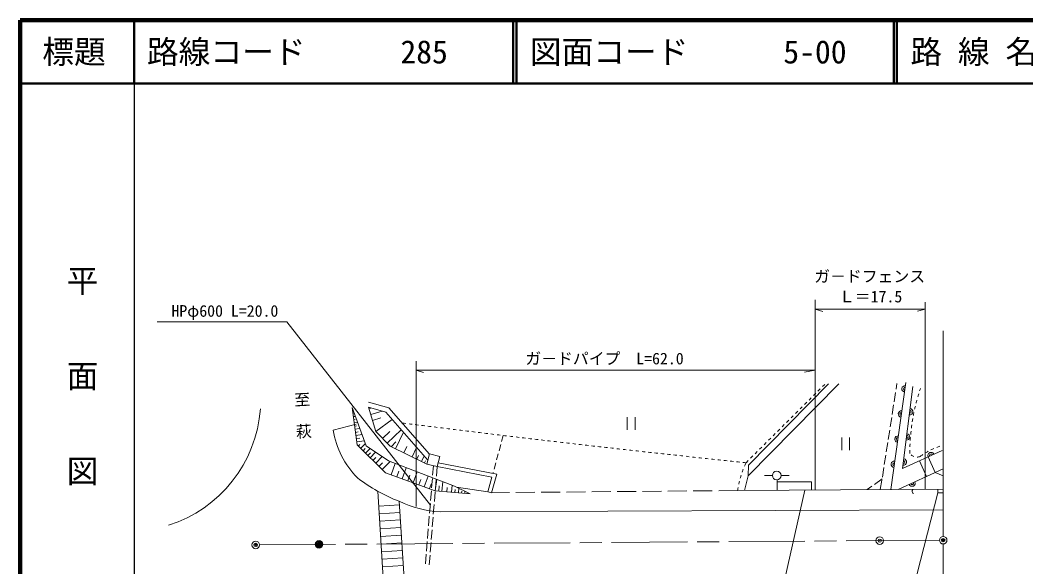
# Model space of a CAD drawing. Units: millimetres, scale not verified. Extents: x 40000 to 680000, y 20000 to 380000.
# Drawn here: x 40000 to 198590, y 293830 to 380000 of the extents above; entities that cross this region are included whole.
import ezdxf
from ezdxf.enums import TextEntityAlignment as Align

# ---------------------------------------------------------------- set-up
doc = ezdxf.new("R2010")
doc.units = ezdxf.units.MM
doc.header["$LTSCALE"] = 1000
doc.header["$PDMODE"] = 32
doc.header["$PDSIZE"] = 500
doc.linetypes.add('CHAIN', pattern=[18.5, 12, -1.5, 3.5, -1.5])
for name, color, linetype, lineweight in [('M-BGD', 7, 'Continuous', 13), ('M-BMK', 2, 'CHAIN', 13), ('M-TTL', 2, 'Continuous', 140), ('M-TTL-BAND', 7, 'Continuous', 25), ('M-TTL-LINE', 7, 'Continuous', 50), ('M-TTL-TXT', 7, 'Continuous', 13), ('M-WORK', 1, 'Continuous', 13)]:
    doc.layers.add(name, color=color, linetype=linetype, lineweight=lineweight)
doc.layers.add('M-OTRS', color=6, linetype='Continuous')
doc.styles.add('@ＭＳ ゴシック', font='')
doc.styles.add('ＭＳ ゴシック', font='')
doc.styles.get('@ＭＳ ゴシック').set_extended_font_data('@MS Gothic')
doc.styles.get('ＭＳ ゴシック').set_extended_font_data('MS Gothic')

msp = doc.modelspace()

# ---------------------------------------------------------------- linework, layer by layer
at = {"layer": 'M-BGD'}
for centre, radius in [((175549, 297968), 600), ((185549, 298037), 600), ((77149, 297293), 600), ((87149, 297362), 600), ((87149, 297362), 480), ((87149, 297362), 360), ((87149, 297362), 240), ((87149, 297362), 120), ((87149, 297362), 20)]:
    msp.add_circle(centre, radius, dxfattribs=at)
for p in [(175549, 297968), (87149, 297362)]:
    msp.add_point(p, dxfattribs=at)
at = {"layer": 'M-BMK'}
for p, q in [((77744, 297297), (175549, 297968)), ((175549, 297968), (184949, 298033))]:
    msp.add_line(p, q, dxfattribs=at)
at = {"layer": 'M-OTRS'}
for p in [(185549, 298037), (77149, 297293)]:
    msp.add_point(p, dxfattribs=at)
at = {"layer": 'M-TTL'}
for p, q in [((40000, 380000), (40000, 20000)), ((680000, 380000), (40000, 380000))]:
    msp.add_line(p, q, dxfattribs=at)
at = {"layer": 'M-TTL-BAND'}
msp.add_line((58000, 370000), (58000, 20000), dxfattribs=at)
at = {"layer": 'M-TTL-LINE'}
for p, q in [((58000, 380000), (58000, 370000)), ((117750, 380000), (117750, 370000)), ((118250, 380000), (118250, 370000)), ((177750, 380000), (177750, 370000)), ((178250, 380000), (178250, 370000)), ((40000, 370000), (680000, 370000))]:
    msp.add_line(p, q, dxfattribs=at)
at = {"layer": 'M-WORK'}
for p, q in [((165376, 305944), (165376, 335932)), ((182715, 335572), (182715, 306061)), ((165376, 334432), (182715, 334432)), ((165376, 334432), (166554, 334088)), ((182715, 334432), (181501, 334148)), ((61600, 332465), (82039, 332465)), ((104721, 303532), (82039, 332465)), ((185549, 298637), (185549, 331050)), ((102440, 303354), (102440, 326273)), ((102440, 324833), (165376, 324833)), ((102440, 324833), (103618, 324488)), ((165376, 324833), (163669, 324530)), ((154798, 308188), (169085, 322673)), ((154846, 309859), (167484, 322673)), ((166518, 322242), (166873, 322595)), ((177288, 306025), (179673, 322880)), ((178121, 321819), (178261, 322715)), ((180776, 322264), (179154, 309352)), ((164392, 320126), (164746, 320479)), ((165101, 320832), (165455, 321184)), ((165809, 321537), (166164, 321890)), ((177812, 319843), (178044, 321325)), ((98129, 318908), (94944, 319811)), ((97683, 318203), (94956, 318976)), ((95034, 318719), (95233, 318780)), ((104543, 311576), (98129, 318908)), ((162974, 318716), (163328, 319068)), ((163683, 319421), (164037, 319774)), ((177504, 317867), (177735, 319349)), ((92406, 318502), (92504, 318515)), ((92472, 318006), (92577, 318020)), ((92538, 317511), (92860, 317554)), ((95307, 317821), (97103, 318367)), ((95580, 316923), (96853, 317309)), ((104302, 310636), (97683, 318203)), ((135739, 317432), (135739, 315429)), ((136975, 317432), (136975, 315429)), ((161556, 317305), (161911, 317658)), ((162265, 318011), (162619, 318363)), ((177195, 315891), (177427, 317373)), ((92999, 316328), (89370, 315367)), ((92604, 317015), (92821, 317044)), ((92670, 316520), (93216, 316592)), ((92736, 316024), (93065, 316068)), ((92802, 315528), (93572, 315631)), ((96106, 315190), (98688, 317054)), ((160138, 315895), (160493, 316247)), ((160847, 316600), (161202, 316953)), ((92868, 315033), (93309, 315091)), ((92933, 314537), (93928, 314669)), ((93000, 314040), (93553, 314113)), ((97154, 314086), (98282, 315157)), ((97865, 313336), (100092, 315449)), ((99195, 312426), (100454, 315035)), ((116175, 314554), (115915, 313588)), ((158012, 313779), (158366, 314131)), ((158721, 314484), (159075, 314837)), ((159429, 315189), (159784, 315542)), ((169555, 314219), (169555, 312217)), ((170791, 314219), (170791, 312217)), ((176887, 313915), (177118, 315397)), ((93066, 313542), (94286, 313704)), ((93307, 312879), (93554, 313133)), ((93693, 312503), (94445, 313276)), ((94080, 312128), (94405, 312462)), ((94466, 311752), (95184, 312491)), ((98566, 312778), (99234, 313557)), ((100500, 311797), (100995, 312824)), ((101804, 311168), (102527, 312666)), ((115785, 313105), (115524, 312140)), ((156594, 312368), (156948, 312721)), ((157303, 313073), (157657, 313426)), ((176578, 311939), (176810, 313421)), ((94835, 311393), (95226, 311796)), ((95204, 311034), (96051, 311906)), ((95640, 310611), (96102, 311086)), ((96076, 310187), (97075, 311216)), ((102553, 310806), (102837, 311396)), ((103302, 310445), (103717, 311305)), ((115394, 311657), (115133, 310692)), ((155176, 310957), (155530, 311310)), ((155885, 311663), (156239, 312015)), ((176270, 309963), (176501, 311445)), ((179154, 309352), (185383, 312174)), ((184301, 308704), (183163, 311169)), ((96590, 309687), (97135, 310248)), ((97104, 309188), (98324, 310442)), ((98517, 308350), (99161, 310121)), ((100259, 307716), (100892, 309458)), ((103752, 310228), (103914, 310562)), ((105165, 309776), (105045, 308281)), ((105755, 309625), (105635, 308130)), ((114402, 307981), (105755, 309625)), ((115152, 308450), (105904, 310208)), ((115003, 310209), (114743, 309244)), ((154467, 310252), (154822, 310605)), ((154846, 309859), (154798, 308188)), ((175961, 307987), (176193, 309469)), ((185549, 309268), (178473, 306033)), ((182940, 308075), (181798, 310550)), ((99388, 308033), (99707, 308911)), ((101130, 307400), (101444, 308263)), ((102001, 307083), (102623, 308795)), ((103712, 306461), (104324, 308144)), ((105005, 307783), (104885, 306288)), ((113774, 305679), (114402, 307981)), ((114352, 305521), (115152, 308450)), ((114613, 308761), (114559, 308562)), ((154798, 308188), (154227, 305869)), ((157365, 308208), (158613, 308208)), ((159982, 308208), (161276, 308208)), ((175916, 307697), (174700, 306819)), ((184301, 308704), (185549, 308161)), ((102857, 306772), (103165, 307621)), ((104554, 306156), (104857, 306990)), ((105428, 305838), (105718, 307603)), ((105595, 307632), (105475, 306137)), ((106002, 305786), (106077, 306615)), ((106500, 305741), (106637, 307258)), ((107259, 305673), (107317, 306324)), ((108017, 305604), (108115, 306692)), ((109104, 305506), (109168, 306220)), ((185549, 306080), (153148, 305862)), ((159383, 307552), (159383, 305904)), ((159383, 307228), (164810, 307228)), ((164799, 305940), (164810, 307228)), ((174294, 306527), (173564, 305999)), ((175635, 306013), (175882, 307493)), ((97517, 287998), (96399, 305745)), ((104845, 305789), (104725, 304294)), ((105435, 305638), (105315, 304143)), ((108561, 305555), (108603, 306022)), ((109602, 305461), (109627, 305737)), ((110100, 305417), (110130, 305752)), ((110598, 305372), (110605, 305448)), ((117149, 305545), (114352, 305521)), ((121149, 305580), (118149, 305554)), ((125149, 305616), (122149, 305589)), ((129149, 305651), (126149, 305624)), ((133149, 305686), (130149, 305660)), ((137148, 305721), (134148, 305695)), ((141148, 305756), (138148, 305730)), ((145148, 305792), (142148, 305765)), ((149148, 305827), (146148, 305800)), ((153148, 305862), (150148, 305836)), ((163741, 305933), (160009, 289546)), ((180892, 290545), (184726, 305501)), ((96546, 303412), (99811, 303618)), ((99776, 304161), (100684, 289752)), ((104685, 303796), (104565, 302300)), ((105275, 303645), (105155, 302149)), ((96622, 302215), (99886, 302420)), ((104525, 301802), (104406, 300307)), ((105115, 301651), (104995, 300156)), ((106234, 302506), (185549, 302826)), ((96697, 301017), (99961, 301222)), ((96772, 299819), (100037, 300025)), ((104366, 299808), (104246, 298313)), ((96848, 298622), (100112, 298827)), ((104955, 299657), (104835, 298162)), ((96923, 297424), (100188, 297630)), ((104206, 297815), (104086, 296320)), ((104796, 297664), (104676, 296169)), ((185549, 266939), (185549, 297437)), ((96999, 296226), (100263, 296432)), ((97074, 295029), (100338, 295234)), ((104046, 295821), (103926, 294326)), ((104636, 295670), (104516, 294175)), ((97149, 293831), (100414, 294037))]:
    msp.add_line(p, q, dxfattribs=at)
for points in [[(108509, 306542), (98091, 310531), (94586, 312894), (92349, 318933), (93131, 313050), (97637, 308669), (105428, 305838), (107934, 305612)], [(104149, 310037), (98336, 312841), (96106, 315190), (94956, 318976)], [(107934, 305612), (110982, 305337), (108509, 306542)], [(114352, 305521), (113774, 305679), (108793, 306403)], [(184726, 306075), (184726, 305501), (185549, 305501)]]:
    msp.add_lwpolyline(points, dxfattribs=at)
msp.add_lwpolyline([(106166, 311231), (104560, 311643), (104149, 310037), (105755, 309625)], close=True, dxfattribs=at)
msp.add_circle((159297, 308231), 685, dxfattribs=at)
for centre, radius, start, end in [((179531, 321878), 500, 81.94764, 261.94764), ((179531, 321878), 250, 81.94764, 261.94764), ((212333, 311697), 32050, 161.31959, 162.07655), ((212333, 311697), 32050, 162.9704, 163.86425), ((180276, 318288), 500, 262.83955, 82.83955), ((212333, 311697), 32050, 166.54579, 167.43964), ((212333, 311697), 32050, 164.7581, 165.65194), ((57091, 320273), 20862, 287.635, 355.75667), ((178971, 317918), 500, 81.94764, 261.94764), ((178971, 317918), 250, 81.94764, 261.94764), ((180276, 318288), 250, 262.83955, 82.83955), ((212333, 311697), 32050, 170.12118, 171.01503), ((212333, 311697), 32050, 168.33349, 169.22733), ((399778, 2672899), 2375348, 262.75769, 262.76975), ((399778, 2672899), 2375348, 262.78181, 262.79388), ((399778, 2672899), 2375348, 262.80594, 262.818), ((399778, 2672899), 2375348, 262.83006, 262.84212), ((399778, 2672899), 2375348, 262.85418, 262.86624), ((399778, 2672899), 2375348, 262.8783, 262.89036), ((399778, 2672899), 2375348, 262.90242, 262.91448), ((399778, 2672899), 2375348, 262.92654, 262.9386), ((212333, 311697), 32050, 171.90888, 172.80272), ((102983, 317575), 13791, 189.21009, 224.82426), ((399778, 2672899), 2375348, 262.95066, 262.96272), ((399778, 2672899), 2375348, 262.97478, 262.98684), ((399778, 2672899), 2375348, 262.9989, 263.01096), ((399778, 2672899), 2375348, 263.02302, 263.03509), ((399778, 2672899), 2375348, 263.04715, 263.05921), ((399778, 2672899), 2375348, 263.07127, 263.08333), ((399778, 2672899), 2375348, 263.09539, 263.10745), ((399778, 2672899), 2375348, 263.11951, 263.13157), ((399778, 2672899), 2375348, 263.14363, 263.15569), ((399778, 2672899), 2375348, 263.16775, 263.17981), ((399778, 2672899), 2375348, 263.19187, 263.20393), ((399778, 2672899), 2375348, 263.21599, 263.22805), ((399778, 2672899), 2375348, 263.24011, 263.25217), ((178410, 313957), 500, 81.94764, 261.94764), ((178410, 313957), 250, 81.94764, 261.94764), ((179778, 314319), 500, 262.83955, 82.83955), ((179778, 314319), 250, 262.83955, 82.83955), ((212333, 311697), 32050, 175.48427, 176.37812), ((212333, 311697), 32050, 173.69657, 174.59042), ((399778, 2672899), 2375348, 263.26423, 263.2763), ((399778, 2672899), 2375348, 263.28836, 263.30042), ((399778, 2672899), 2375348, 263.31248, 263.32454), ((399778, 2672899), 2375348, 263.3366, 263.34866), ((399778, 2672899), 2375348, 263.36072, 263.37278), ((399778, 2672899), 2375348, 263.38484, 263.3969), ((399778, 2672899), 2375348, 263.40896, 263.42102), ((399778, 2672899), 2375348, 263.43308, 263.44514), ((399778, 2672899), 2375348, 263.4572, 263.46926), ((399778, 2672899), 2375348, 263.48132, 263.49338), ((399778, 2672899), 2375348, 263.50544, 263.51751), ((399778, 2672899), 2375348, 263.52957, 263.54163), ((399778, 2672899), 2375348, 263.55369, 263.56575), ((399778, 2672899), 2375348, 263.57781, 263.58987), ((212333, 311697), 32050, 177.27196, 178.16581), ((188145, 302962), 10353, 113.14312, 115.91014), ((188145, 302962), 10353, 107.60907, 110.3761), ((399778, 2672899), 2375348, 263.60193, 263.61399), ((399778, 2672899), 2375348, 263.62605, 263.63811), ((399778, 2672899), 2375348, 263.65017, 263.66223), ((399778, 2672899), 2375348, 263.67429, 263.68635), ((399778, 2672899), 2375348, 263.69841, 263.71047), ((399778, 2672899), 2375348, 263.72253, 263.73459), ((399778, 2672899), 2375348, 263.74665, 263.75872), ((399778, 2672899), 2375348, 263.77078, 263.78284), ((399778, 2672899), 2375348, 263.7949, 263.80696), ((399778, 2672899), 2375348, 263.81902, 263.83108), ((399778, 2672899), 2375348, 263.84314, 263.8552), ((399778, 2672899), 2375348, 263.86726, 263.87932), ((399778, 2672899), 2375348, 263.89138, 263.90344), ((399778, 2672899), 2375348, 263.9155, 263.92756), ((179279, 310351), 500, 262.83955, 82.83955), ((212333, 311697), 32050, 179.05966, 179.95351), ((181402, 312482), 1352, 228.84736, 250.03649), ((181402, 312482), 1352, 271.22563, 292.41477), ((188145, 302962), 10353, 124.2112, 126.97822), ((188145, 302962), 10353, 118.67716, 121.44418), ((183634, 311382), 500, 24.37647, 204.37647), ((183634, 311382), 250, 24.37647, 204.37647), ((399778, 2672899), 2375348, 263.93962, 263.95168), ((399778, 2672899), 2375348, 263.96374, 263.9758), ((399778, 2672899), 2375348, 263.98787, 263.99993), ((399778, 2672899), 2375348, 264.01199, 264.02405), ((399778, 2672899), 2375348, 264.03611, 264.04817), ((399778, 2672899), 2375348, 264.06023, 264.07229), ((167779, 303858), 14768, 154.74211, 156.68203), ((177850, 309997), 500, 81.94764, 261.94764), ((177850, 309997), 250, 81.94764, 261.94764), ((179279, 310351), 250, 262.83955, 82.83955), ((109212, 328662), 26256, 232.4257, 248.93776), ((167779, 303858), 14768, 162.50179, 164.44172), ((167779, 303858), 14768, 158.62195, 160.56187), ((167779, 303858), 14768, 170.26148, 172.2014), ((167779, 303858), 14768, 166.38164, 168.32156), ((180646, 307027), 500, 204.57398, 24.57398), ((180646, 307027), 250, 204.57398, 24.57398), ((181116, 305758), 450, 139.8871, 237.18072), ((107066, 319185), 16700, 244.11779, 267.1422)]:
    msp.add_arc(centre, radius, start, end, dxfattribs=at)

# ---------------------------------------------------------------- texts
at = {"layer": 'M-TTL-BAND', "style": '@ＭＳ ゴシック'}
msp.add_text('平\u3000\u3000面\u3000\u3000図', height=3666, rotation=270, dxfattribs=at).set_placement((49777, 306475), align=Align.MIDDLE_RIGHT)
at = {"layer": 'M-TTL-TXT', "style": 'ＭＳ ゴシック'}
msp.add_text('標題', height=3666, dxfattribs=at).set_placement((48500, 375000), align=Align.MIDDLE_CENTER)
for s, p in [('路線コード      285', (60000, 375000)), ('図面コード      5-00', (120380, 375000)), ('路 線 名      一般県道野波瀬港線', (180380, 375000))]:
    msp.add_text(s, height=3666, dxfattribs=at).set_placement(p, align=Align.MIDDLE_LEFT)
at = {"layer": 'M-WORK', "style": 'ＭＳ ゴシック'}
for s, p in [('ガ－ドフェンス', (173953, 339620)), ('Ｌ＝17.5', (174108, 336431)), ('HPφ600 L=20.0', (72289, 334169)), ('ガ－ドパイプ  L=62.0', (132147, 326664))]:
    msp.add_text(s, height=1833, dxfattribs=at).set_placement(p, align=Align.MIDDLE_CENTER)
at = {"layer": 'M-WORK', "style": '@ＭＳ ゴシック'}
msp.add_text('至\u3000萩', height=1833, rotation=272.936, dxfattribs=at).set_placement((84573, 317726), align=Align.MIDDLE_CENTER)

doc.saveas('drawing.dxf')
